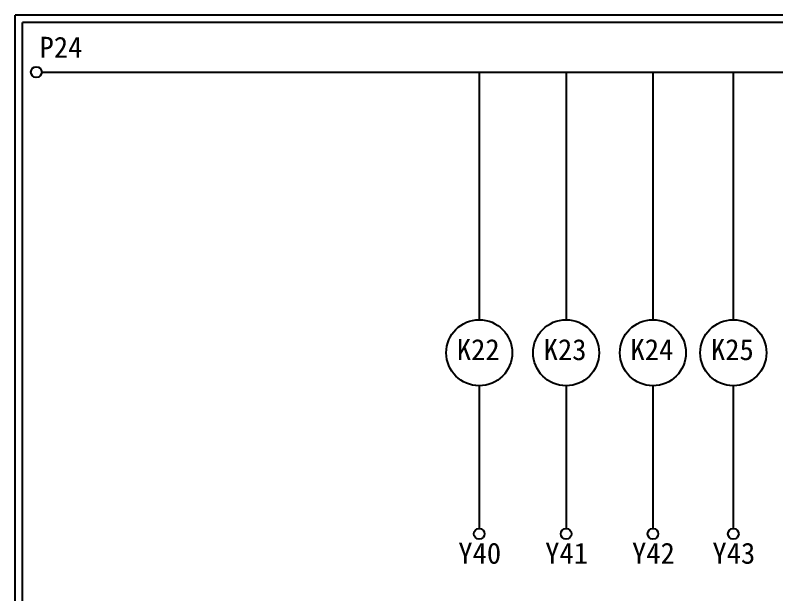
# Model space of a CAD drawing. Extents: x 926 to 1213, y 3 to 207.
# Drawn here: x 925.7 to 1056.3, y 107.6 to 207 of the extents above; entities that cross this region are included whole.
import ezdxf

# ---------------------------------------------------------------- set-up
doc = ezdxf.new("R2010")
doc.units = 0
doc.layers.add('圖框層', color=7, linetype='CONTINUOUS')
doc.layers.add('標尺寸層', color=3, linetype='CONTINUOUS')
doc.styles.add('STSL', font='kaiu.ttf')

msp = doc.modelspace()

# ---------------------------------------------------------------- linework, layer by layer
at = {"layer": '圖框層', "color": 7}
for p, q in [((1212.74, 206.97), (925.74, 206.97)), ((925.74, 3), (925.74, 206.97)), ((1211.49, 205.72), (926.99, 205.72)), ((926.99, 4.25), (926.99, 205.72))]:
    msp.add_line(p, q, dxfattribs=at)
at = {"layer": '標尺寸層', "color": 7}
for p, q in [((930.28, 197.22), (1207.88, 197.22)), ((1005.29, 197.22), (1005.29, 154.78)), ((1020.18, 197.22), (1020.18, 154.78)), ((1035.07, 197.22), (1035.07, 154.78)), ((1048.85, 197.22), (1048.85, 154.78)), ((1005.29, 143.45), (1005.29, 119)), ((1020.18, 143.45), (1020.18, 119)), ((1035.07, 143.45), (1035.07, 119)), ((1048.85, 143.45), (1048.85, 119))]:
    msp.add_line(p, q, dxfattribs=at)
for centre, radius in [((929.36, 197.22), 0.92), ((1005.29, 149.12), 5.66), ((1020.18, 149.12), 5.66), ((1035.07, 149.12), 5.66), ((1048.85, 149.12), 5.66), ((1005.29, 118.08), 0.92), ((1020.18, 118.08), 0.92), ((1035.07, 118.08), 0.92), ((1048.85, 118.08), 0.92)]:
    msp.add_circle(centre, radius, dxfattribs=at)

# ---------------------------------------------------------------- texts
at = {"layer": '圖框層', "color": 4, "style": 'STSL'}
for s, p in [('P24', (929.91, 199.68)), ('K22', (1001.45, 147.86)), ('K23', (1016.33, 147.86)), ('K24', (1031.22, 147.86)), ('K25', (1045.01, 147.86)), ('Y40', (1001.7, 112.96)), ('Y41', (1016.59, 112.96)), ('Y42', (1031.48, 112.96)), ('Y43', (1045.26, 112.96))]:
    msp.add_text(s, height=3.6, dxfattribs=at).set_placement(p)

doc.saveas('drawing.dxf')
